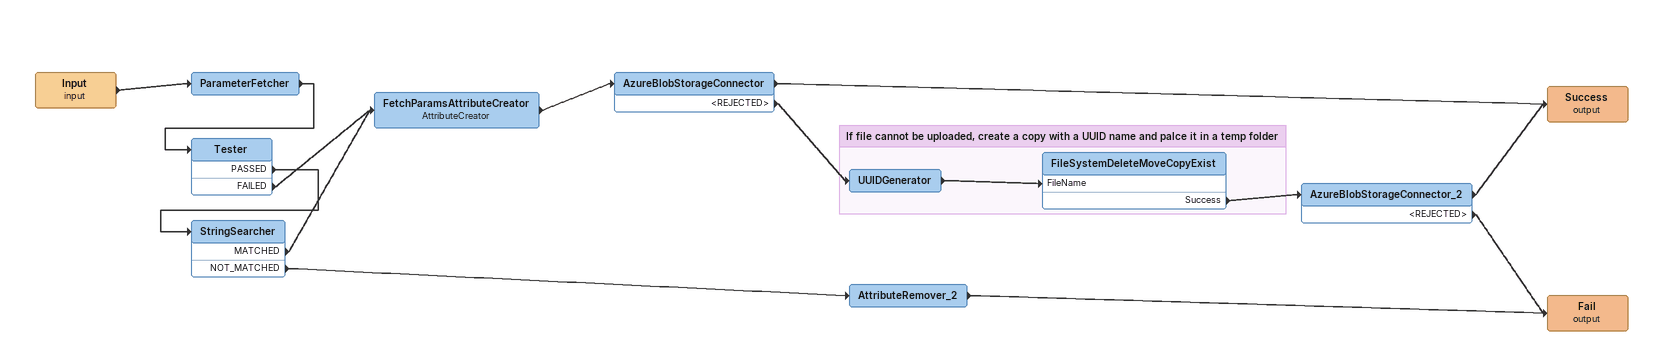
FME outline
Input (input)
    -> ParameterFetcher
ParameterFetcher
    -> Tester
Tester
    PASSED -> StringSearcher
    FAILED -> FetchParamsAttributeCreator
StringSearcher
    MATCHED -> FetchParamsAttributeCreator
    NOT_MATCHED -> AttributeRemover_2
FetchParamsAttributeCreator: AttributeCreator
    -> AzureBlobStorageConnector
AzureBlobStorageConnector
    -> Success (output)
    <REJECTED> -> UUIDGenerator
AzureBlobStorageConnector_2
    -> Success (output)
    <REJECTED> -> Fail (output)
Success (output)
AttributeRemover_2
    -> Fail (output)
Fail (output)

Bookmark: If file cannot be uploaded, create a copy with a UUID name and palce it in a temp folder
UUIDGenerator
    -> FileSystemDeleteMoveCopyExist [FileName]
FileSystemDeleteMoveCopyExist
    Success -> AzureBlobStorageConnector_2
